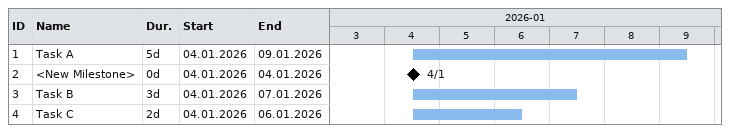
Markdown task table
| ID | Task | Duration | Start | Finish |
|---|---|---|---|---|
| 1 | Task A | 5d | 2026-01-04 | 2026-01-09 |
| 2 | <New Milestone> | 0d | 2026-01-04 | 2026-01-04 |
| 3 | Task B | 3d | 2026-01-04 | 2026-01-07 |
| 4 | Task C | 2d | 2026-01-04 | 2026-01-06 |
